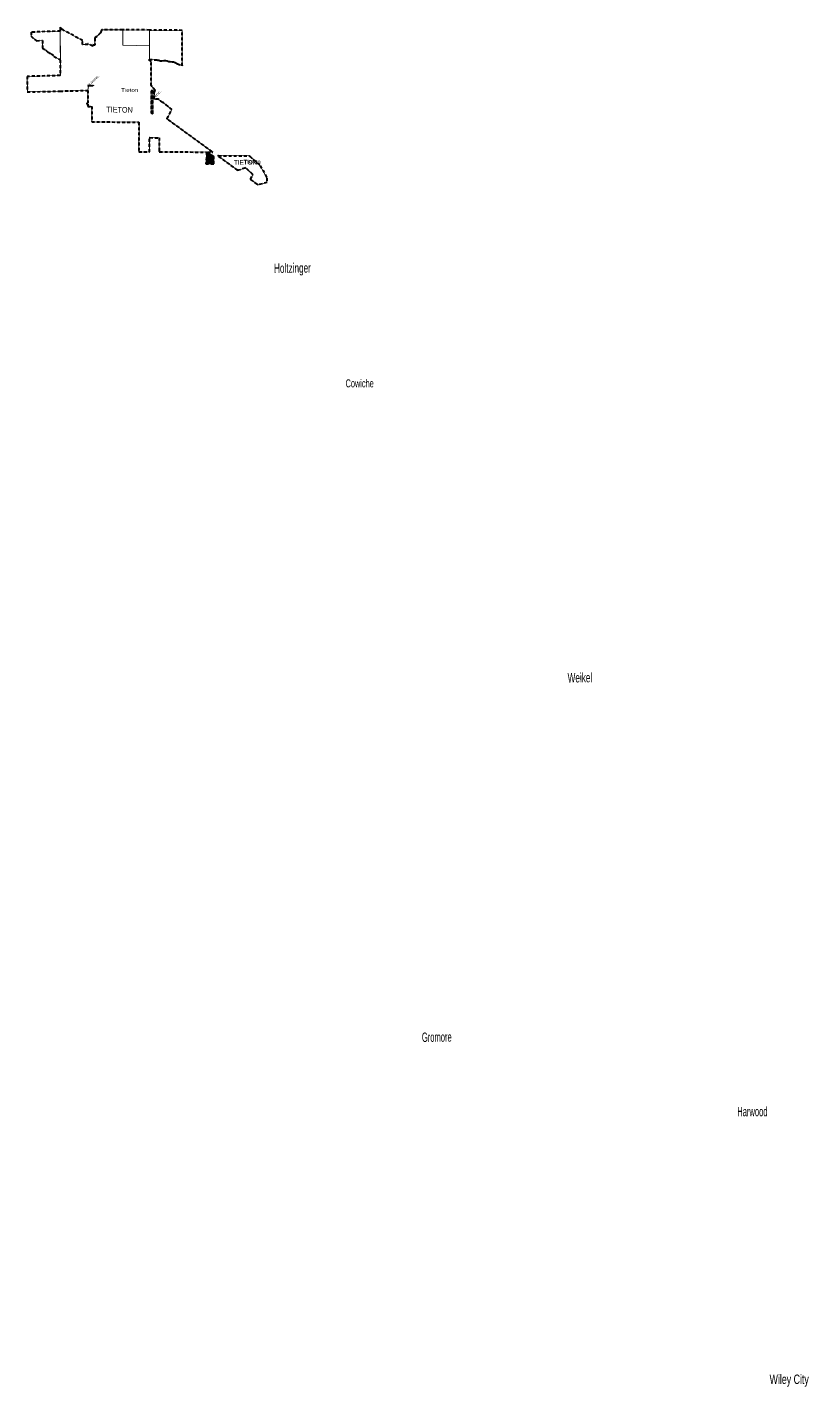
# Model space of a CAD drawing. Header units: feet. Extents: x -903180 to 1023491, y -707744 to 564635.
# Drawn here: x 57390 to 90573, y -347299 to -289538 of the extents above; entities that cross this region are included whole.
import ezdxf

# ---------------------------------------------------------------- set-up
doc = ezdxf.new("R2010")
doc.units = ezdxf.units.FT
doc.header["$LTSCALE"] = 80
doc.linetypes.add('SHORT_DASHED', pattern=[2.7, 1.5, -1.2])
doc.layers.add('13', color=7, linetype='SHORT_DASHED', lineweight=40)
doc.layers.add('58', color=7, linetype='Continuous', lineweight=13)
for name, color, linetype in [('14', 7, 'Continuous'), ('16', 7, 'Continuous'), ('36', 7, 'Continuous')]:
    doc.layers.add(name, color=color, linetype=linetype)

msp = doc.modelspace()

# ---------------------------------------------------------------- hatches: boundary and pattern name
at = {"layer": '58'}
msp.add_hatch(color=256, dxfattribs=at).paths.add_polyline_path([(64970.75, -295302.41), (64994.73, -295302.41), (64995.84, -294841.29), (65044.91, -294841.24), (65308.4, -295029.03), (65307.63, -295348.41), (64970.63, -295348.41)])

# ---------------------------------------------------------------- linework, layer by layer
at = {"layer": '13'}
msp.add_line((62997.16, -294837.45), (63014.97, -294837.49), dxfattribs=at)
for points in [[(65272.54, -294841.97), (65235.55, -294815.21), (63345.88, -293448.13), (63327.72, -293435), (63336.37, -293418.51), (63534.27, -293041.25), (63195.08, -292759.25), (63180.08, -292746.78), (63155.08, -292730.03), (62954.06, -292595.38), (62786.68, -292594.94), (62787.43, -292263.05), (62787.48, -292243.05), (62807, -292243.05), (62815, -292243.05), (62835.18, -292243.05), (62818.73, -292223.05), (62651.03, -292019.16), (62654, -290989.05), (62598.33, -290972.72), (62578.32, -290966.85), (62578.4, -290943.09), (62578.09, -290892.82), (62781.01, -290926.43), (62896.89, -290931.03), (62938.45, -290934.36), (62992.41, -290942.08), (63015.54, -290959.88), (63064.74, -290961.39), (63107.22, -290962.96), (63194.44, -290957.87), (63263, -290957.87), (63338.55, -290964.87), (63404.31, -290988.67), (63464.48, -290995.67), (63548.42, -291002.67), (63600.19, -291015.27), (63674.35, -291044.67), (63769.49, -291097.87), (63974.91, -291173.07), (63965.65, -289671.2), (62582.29, -289657.08), (61443.89, -289650.71), (60571.65, -289647.65), (60552.02, -289647.59), (60543.34, -289668.47), (60496.99, -289779.99), (60349.28, -289935.14), (60278.83, -289980.2), (60258.83, -289992.99), (60258.83, -290008.34), (60258.83, -290283.87), (60258.83, -290304.26), (60238.83, -290300.95), (60176, -290290.55), (60177.09, -290342.49), (59964, -290243.05), (59965.03, -290268.92), (59738, -290268.06), (59738, -290103.79), (58937.03, -289665.07), (58788, -289537.74), (58788, -289653.08), (58790.97, -289701.63), (57551.93, -289747.99), (57551.93, -289923.73), (57788.52, -290114.4), (58037.61, -290105.09), (58037.61, -290425.31), (58186.98, -290509.87), (58276.52, -290599.47), (58402.44, -290663.87), (58533.96, -290778.67), (58715.85, -290885.07), (58791.4, -290935.48), (58787.65, -291593), (57390.06, -291629.6), (57392.54, -292289.76), (58788.34, -292253.15), (59965, -292227.1), (59965, -292771.05), (59923.62, -292771.05), (59923.23, -292811.05), (59963.23, -292811.05), (59962.35, -292901.05), (60128.52, -292901.05), (60129.01, -293556.22), (62123.51, -293577.18), (62130.95, -294830.99), (62580.99, -294835.62), (62577.23, -294230.06), (62597, -294230.26), (62990.92, -294234.31), (62996.96, -294817.45), (62997.16, -294837.45)], [(63014.97, -294837.49), (64995.84, -294841.29), (64994.73, -295302.41), (64970.75, -295302.41), (64970.63, -295348.41), (65307.63, -295348.41), (65308.4, -295029.03), (65044.91, -294841.24), (65235.55, -294841.9), (65272.54, -294841.97)]]:
    msp.add_lwpolyline(points, dxfattribs=at)
for points in [[(59992.56, -292040.73), (59975.45, -292020.05), (59968, -292011.05), (60184, -292005.05), (60183.67, -292015.25), (60183.03, -292035.2), (60161.01, -292035.76), (60012, -292039.54)], [(62728.57, -293222.44), (62728.49, -293202.15), (62724.72, -292237.16), (62650.66, -292241.76), (62656.01, -293170.33), (62708.16, -293207.79)], [(67184.79, -296231.86), (67158.07, -296212.37), (66895.6, -296020.94), (66872.96, -296004.42), (66881.58, -295986.35), (66960.46, -295821.05), (66972.3, -295796.24), (66955.74, -295781.05), (66676, -295524.4), (66661.36, -295510.97), (66636, -295519.79), (66365, -295614.09), (66346.58, -295620.5), (66325, -295604.76), (65512.29, -295011.99), (65489.36, -294995.26), (65512.29, -294995.41), (66799.04, -295003.95), (66817.88, -295004.07), (66839.04, -295022.96), (67285, -295421.05), (67569, -295938.05), (67569, -296134.05), (67198.07, -296228.48)]]:
    msp.add_lwpolyline(points, close=True, dxfattribs=at)
at = {"layer": '58'}
for points in [[(65272.54, -294841.97), (65235.55, -294841.9), (63014.97, -294837.49), (62997.16, -294837.45), (62996.96, -294817.45), (62990.92, -294234.31), (62597, -294230.26), (62577.23, -294230.05), (62577.2, -294210.05), (62588.62, -294847.08), (62130.95, -294830.99), (62137.25, -293567.42), (60129.01, -293556.22), (60128.52, -292901.05), (59962.35, -292901.05), (59963.23, -292811.05), (59923.23, -292811.05), (59923.62, -292771.05), (59965, -292771.05), (59965, -292227.1), (59992.56, -292040.73), (60183.03, -292035.2), (60184, -292005.05), (59968, -292011.05), (59992.56, -292040.73), (59965, -292227.1), (57397.9, -292278.35), (57390.06, -291629.6), (58808.42, -291591.47), (58788, -289653.08), (58788, -289537.74), (58937.03, -289665.07), (59738, -290103.79), (59738, -290268.06), (59965.03, -290268.92), (59964, -290243.05), (60177.09, -290342.49), (60176, -290290.55), (60238.83, -290300.95), (60258.83, -290304.26), (60258.83, -290283.87), (60258.83, -290008.34), (60258.83, -289992.99), (60278.83, -289980.2), (60349.28, -289935.14), (60496.99, -289779.99), (60543.34, -289668.47), (60552.02, -289647.59), (60571.65, -289647.65), (61443.89, -289650.71), (61450.13, -290306.57), (62580.46, -290333.38), (62578.4, -290943.09), (62578.32, -290966.85), (62598.33, -290972.72), (62654, -290989.05), (62651.03, -292019.16), (62818.73, -292223.05), (62835.18, -292243.05), (62815, -292243.05), (62807, -292243.05), (62724.72, -292237.16), (62728.57, -293222.44), (62656.01, -293170.33), (62650.66, -292241.76), (62724.72, -292237.16), (62787.48, -292243.05), (62787.43, -292263.05), (62786.68, -292594.94), (62954.06, -292595.38), (63155.08, -292730.03), (63180.08, -292746.78), (63195.08, -292759.25), (63534.27, -293041.25), (63336.37, -293418.51), (63327.72, -293435), (63345.88, -293448.13), (65235.55, -294815.21)], [(58037.61, -290105.09), (57788.52, -290114.4), (57551.93, -289923.73), (57551.93, -289747.99), (58790.97, -289701.63), (58800.49, -290938.98), (58715.85, -290885.07), (58533.96, -290778.67), (58402.44, -290663.87), (58276.52, -290599.47), (58186.98, -290509.87), (58037.61, -290425.31)], [(61450.13, -290306.57), (61443.89, -289650.71), (62582.29, -289657.08), (62580.46, -290333.38)], [(63871.64, -291134.28), (63769.49, -291097.87), (63769.49, -291097.87), (63674.35, -291044.67), (63674.35, -291044.67), (63600.19, -291015.27), (63548.42, -291002.67), (63464.48, -290995.67), (63404.31, -290988.67), (63338.55, -290964.87), (63263, -290957.87), (63194.44, -290957.87), (63064.74, -290961.39), (63015.54, -290959.88), (62992.41, -290942.08), (62896.89, -290931.03), (62781.01, -290926.43), (62579.53, -290894.17), (62580.46, -290333.38), (62582.29, -289657.08), (63965.65, -289671.2), (63974.91, -291173.07)], [(64970.75, -295302.41), (64994.73, -295302.41), (64995.84, -294841.29), (65044.91, -294841.24), (65308.4, -295029.03), (65307.63, -295348.41), (64970.63, -295348.41)], [(67184.79, -296231.86), (67158.07, -296212.37), (66895.6, -296020.94), (66872.96, -296004.42), (66881.58, -295986.35), (66960.46, -295821.05), (66972.3, -295796.24), (66955.74, -295781.05), (66676, -295524.4), (66661.36, -295510.97), (66636, -295519.79), (66365, -295614.09), (66346.58, -295620.5), (66325, -295604.76), (65512.29, -295011.99), (65489.36, -294995.26), (65512.29, -294995.41), (66799.04, -295003.95), (66817.88, -295004.07), (66839.04, -295022.96), (67285, -295421.05), (67569, -295938.05), (67569, -296134.05), (67198.07, -296228.48)]]:
    msp.add_lwpolyline(points, close=True, dxfattribs=at)

# ---------------------------------------------------------------- texts
at = {"layer": '14', "width": 0.8}
msp.add_text('TIETON', height=240, rotation=359.398, dxfattribs=at).set_placement((60745.1, -293157.72))
msp.add_text('TIETON', height=200, dxfattribs=at).set_placement((66170, -295380.05))
at = {"layer": '16'}
for s, width, p in [('Holtzinger', 0.65, (67870.94, -299978.06)), ('Weikel', 0.65, (80337.29, -317379.73)), ('Gromore', 0.6, (74148.27, -332649.28))]:
    msp.add_text(s, height=400, rotation=0.63, dxfattribs=dict(at, width=width)).set_placement(p)
for s, height, width, p in [('Cowiche', 340, 0.6, (70908.3, -304837.95)), ('Harwood', 400, 0.6, (87537, -335805.05)), ('Wiley City', 400, 0.7, (88910, -347178.05))]:
    msp.add_text(s, height=height, dxfattribs=dict(at, width=width)).set_placement(p)
at = {"layer": '36', "width": 1.35}
for p in [(60067.29, -292022.39), (62690.08, -292684.92)]:
    msp.add_text('Uninc.', height=113, rotation=45, dxfattribs=at).set_placement(p)
at = {"layer": '36', "width": 1.25}
for p in [(61373.89, -292284.97), (66573.52, -295329.73)]:
    msp.add_text('Tieton', height=157.5, dxfattribs=at).set_placement(p)

doc.saveas('drawing.dxf')
